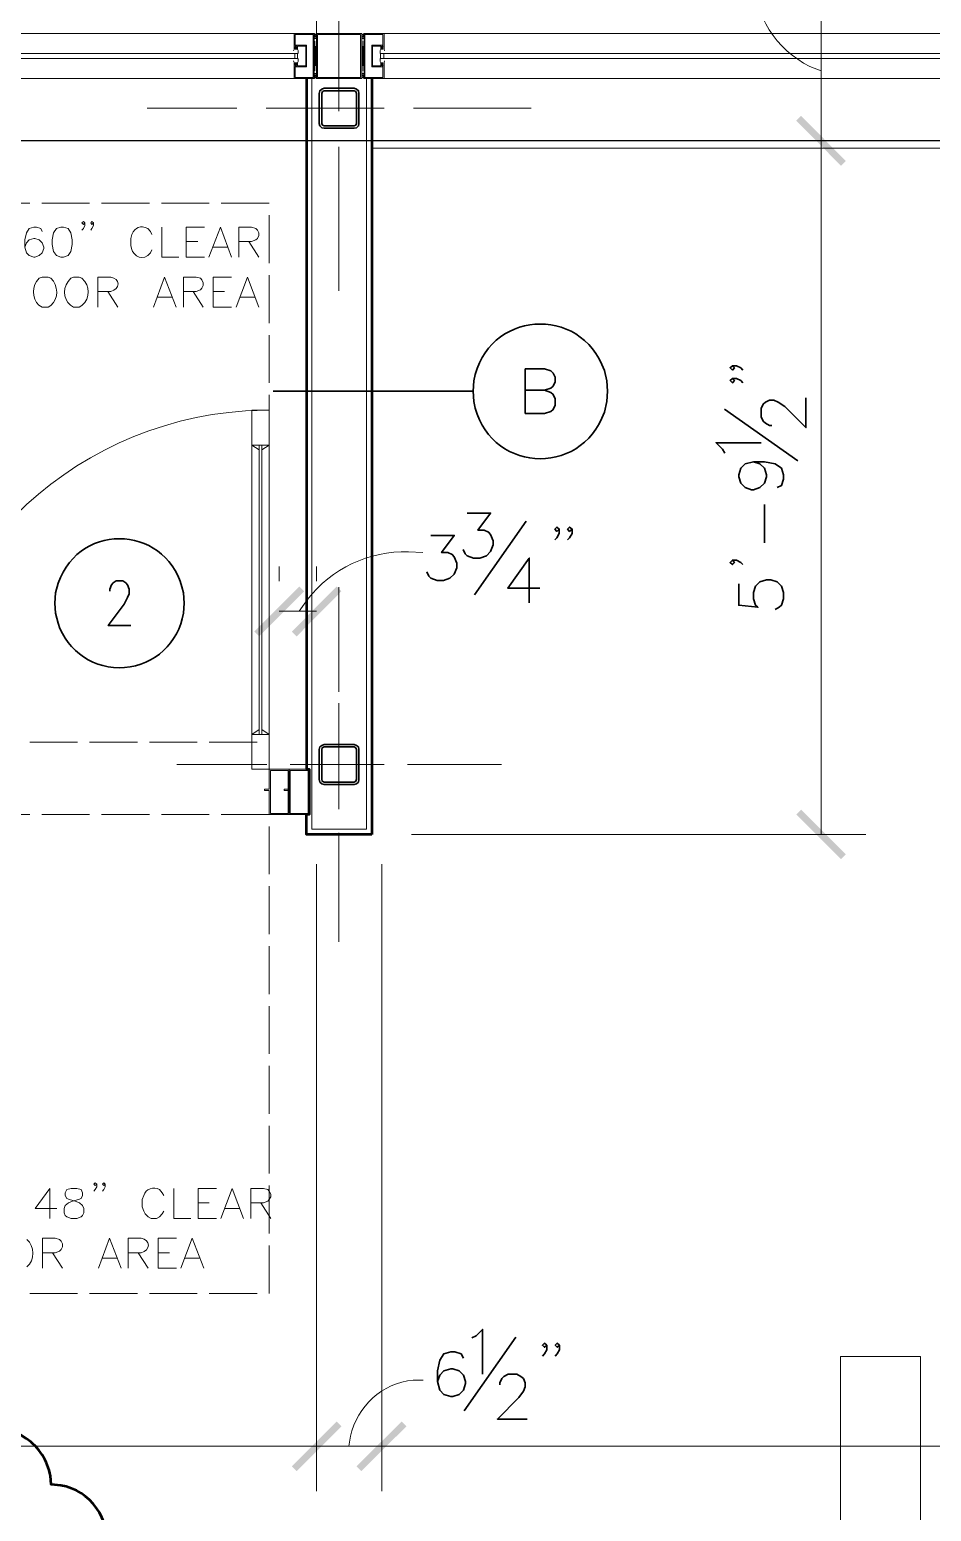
# Model space of a CAD drawing. Header units: inches. Extents: x 5 to 516, y -193 to 129.
# Drawn here: x 90.72 to 98.26, y 71.14 to 83.51 of the extents above; entities that cross this region are included whole.
import ezdxf

# ---------------------------------------------------------------- set-up
doc = ezdxf.new("R2010")
doc.units = ezdxf.units.IN
doc.header["$MEASUREMENT"] = 0
doc.linetypes.add('PDF_IMPORT', pattern=[1, 0.8, -0.2])
for name, color, linetype in [('Highlight', 210, 'Continuous'), ('PDF_Geometry', 7, 'Continuous'), ('PDF_Solid Fills', 7, 'Continuous')]:
    doc.layers.add(name, color=color, linetype=linetype)

msp = doc.modelspace()

# ---------------------------------------------------------------- hatches: boundary and pattern name
at = {"layer": 'PDF_Solid Fills', "transparency": 33554559}
for points in [[(97.5003053, 82.3776734), (97.5403053, 82.4176734), (97.5403036, 82.417675), (97.166972, 82.7943401), (97.1269703, 82.7543385), (97.1269864, 82.7543254)], [(97.5403036, 76.6276729), (97.166972, 77.0010047), (97.126972, 76.9610047), (97.5003036, 76.5876729)], [(92.9536368, 71.477672), (93.3269719, 71.851007), (93.2869719, 71.891007), (92.9136368, 71.517672)], [(93.8703035, 71.851007), (93.8303035, 71.891007), (93.4536368, 71.5176736), (93.4936385, 71.477672), (93.4936522, 71.4776888)]]:
    msp.add_hatch(color=256, dxfattribs=at).paths.add_polyline_path(points)

# ---------------------------------------------------------------- linework, layer by layer
at = {"layer": 'Highlight'}
msp.add_line((27.0369615, 82.5876717), (132.0996854, 82.5876717), dxfattribs=at)
at = {"layer": 'PDF_Geometry', "linetype": 'PDF_IMPORT', "lineweight": 15, "ltscale": 1.5}
msp.add_lwpolyline([(93.3069694, 81.3343384), (93.3069694, 93.3810069)], dxfattribs=at)
at = {"layer": 'PDF_Geometry', "lineweight": 15}
for points in [[(96.7803041, 84.0510066), (96.7736374, 83.9510066, 0.2858180872), (97.2403041, 83.2076732), (97.3336374, 83.1710065)], [(89.5569724, 77.341008), (89.5569724, 77.3376746), (89.7236391, 77.3376746), (89.7303058, 77.531008, -0.3760944145), (92.5269726, 80.3310083), (92.7236394, 80.3376749)], [(94.0069714, 79.1476723), (93.8869714, 79.154339, 0.2396784828), (93.043638, 78.754339), (92.973638, 78.6576723)], [(94.0103046, 72.2376715), (93.9269713, 72.2376715, 0.3252995207), (93.4036379, 71.7676715), (93.3903046, 71.6843381)]]:
    msp.add_lwpolyline(points, format="xyb", dxfattribs=at)
for points in [[(93.4969702, 83.1076727), (93.4969702, 83.481006), (93.1203035, 83.481006), (93.1203035, 83.7543394), (126.1436385, 83.7543394)], [(97.3336387, 82.5876751), (97.3336387, 83.7543418)], [(92.9403002, 83.481006), (87.453633, 83.481006), (87.453633, 83.3476727)], [(92.9336376, 83.3476727), (92.9336376, 83.481006), (93.1003043, 83.481006), (93.106971, 83.4743393), (93.1136376, 83.4743393), (93.1203043, 83.481006)], [(93.0369707, 83.3843399), (92.940304, 83.3843399), (92.940304, 83.4743399), (93.090304, 83.4743399)], [(93.0903047, 83.4743396), (93.0903047, 83.1143396), (92.9403047, 83.1143396), (92.9403047, 83.2043396)], [(93.1203035, 83.481006), (93.1203035, 83.1076727), (93.1136368, 83.1143393), (93.1069702, 83.1143393), (93.1003035, 83.1076727)], [(93.1003043, 83.481006), (93.1003043, 83.1076727)], [(93.1003043, 83.4743396), (93.106971, 83.467673), (93.1136376, 83.467673), (93.1203043, 83.4743396)], [(93.1003043, 83.4643366), (93.106971, 83.45767), (93.1136376, 83.45767), (93.1203043, 83.4643366)], [(93.1003043, 83.4576702), (93.106971, 83.4510036), (93.1136376, 83.4510036), (93.1203043, 83.4576702)], [(93.1203043, 83.1476743), (93.1003043, 83.4410076), (93.1203043, 83.4410076), (93.1003043, 83.1476743)], [(93.1203035, 83.1110076), (93.1203035, 83.1076743), (93.1203035, 83.4810076)], [(93.6836377, 83.3476727), (93.6836377, 83.481006), (93.516971, 83.481006), (93.5103043, 83.4743393), (93.5003043, 83.4743393), (93.496971, 83.481006)], [(93.516971, 83.4743396), (93.5103043, 83.467673), (93.5003043, 83.467673), (93.496971, 83.4743396)], [(93.516971, 83.4643366), (93.5103043, 83.45767), (93.5003043, 83.45767), (93.496971, 83.4643366)], [(93.516971, 83.4576702), (93.5103043, 83.4510036), (93.5003043, 83.4510036), (93.496971, 83.4576702)], [(93.496971, 83.1476743), (93.516971, 83.4410076), (93.496971, 83.4410076), (93.516971, 83.1476743)], [(93.4969718, 83.481006), (93.4969718, 83.1076727), (93.5003051, 83.1143393), (93.5103051, 83.1143393), (93.5169718, 83.1076727)], [(93.516971, 83.481006), (93.516971, 83.1076727)], [(93.5236374, 83.4743396), (93.5236374, 83.1143396), (93.6736374, 83.1143396), (93.6736374, 83.2043396)], [(93.5803047, 83.3843399), (93.6736381, 83.3843399), (93.6736381, 83.4743399), (93.5236381, 83.4743399)], [(99.5169715, 83.481006), (93.6836377, 83.481006)], [(87.4236359, 83.3143393), (92.9603032, 83.3143393), (92.9603032, 83.2743393)], [(92.9603032, 83.274341), (87.4236359, 83.274341)], [(92.9269712, 83.3376751), (92.9336379, 83.3476751)], [(92.9336376, 83.3776735), (92.9536376, 83.3776735)], [(92.9369708, 83.3143393), (92.9369708, 83.2743393)], [(92.9403032, 83.3510068), (92.9603032, 83.3510068), (92.9603032, 83.3776735), (93.0303032, 83.3776735)], [(92.940304, 83.3510038), (92.940304, 83.3676705), (92.9469707, 83.3676705), (92.9469707, 83.3576705)], [(92.9536368, 83.3776735), (92.9536368, 83.3576735), (92.9469701, 83.3576735)], [(92.9669696, 83.3143383), (92.9669696, 83.3410049), (92.9603029, 83.3510049)], [(92.9669696, 83.274341), (92.9669696, 83.2476743)], [(93.0303038, 83.3776735), (93.0303038, 83.2110068)], [(93.0369701, 83.3843399), (93.0369701, 83.2043399)], [(93.5803052, 83.3843399), (93.5803052, 83.2043399)], [(93.6736354, 83.3510068), (93.6569687, 83.3510068), (93.6569687, 83.3776735), (93.5869687, 83.3776735)], [(93.5869715, 83.3776735), (93.5869715, 83.2110068)], [(93.6503023, 83.3143383), (93.6503023, 83.3410049), (93.656969, 83.3510049)], [(93.6503023, 83.274341), (93.6503023, 83.2476743)], [(99.5436392, 83.3143393), (93.6536389, 83.3143393), (93.6536389, 83.2743393)], [(93.6536389, 83.274341), (99.5436392, 83.274341)], [(93.6836377, 83.3776735), (93.6636377, 83.3776735)], [(93.6636385, 83.3776735), (93.6636385, 83.3576735), (93.6703052, 83.3576735)], [(93.6736381, 83.3510038), (93.6736381, 83.3676705), (93.6703048, 83.3676705), (93.6703048, 83.3576705)], [(93.6803045, 83.3143393), (93.6803045, 83.2743393)], [(93.6869709, 83.3376751), (93.6836375, 83.3476751)], [(92.9269712, 83.2543418), (92.9336379, 83.2410084)], [(93.1003043, 83.1076743), (92.9336376, 83.1076743), (92.9336376, 83.2410076)], [(92.9336376, 83.2110068), (92.9536376, 83.2110068)], [(92.9403037, 83.221006), (92.9469704, 83.221006), (92.9469704, 83.231006), (92.9536371, 83.231006), (92.9536371, 83.211006)], [(92.940304, 83.2210098), (92.940304, 83.2376765)], [(92.940304, 83.2376724), (92.960304, 83.2376724), (92.960304, 83.2110057)], [(92.940304, 83.2043404), (93.0369707, 83.2043404)], [(92.9669696, 83.2476754), (92.9603029, 83.2376754)], [(92.9603032, 83.2110068), (93.0303032, 83.2110068)], [(93.516971, 83.1076743), (93.6836377, 83.1076743), (93.6836377, 83.2410076)], [(93.6736381, 83.2043404), (93.5803047, 83.2043404)], [(93.6569687, 83.2110068), (93.5869687, 83.2110068)], [(93.6503023, 83.2476754), (93.656969, 83.2376754)], [(93.6736381, 83.2376724), (93.6569714, 83.2376724), (93.6569714, 83.2110057)], [(93.6836377, 83.2110068), (93.6636377, 83.2110068)], [(93.6736382, 83.221006), (93.6703049, 83.221006), (93.6703049, 83.231006), (93.6636382, 83.231006), (93.6636382, 83.211006)], [(93.6736381, 83.2210098), (93.6736381, 83.2376765)], [(93.6869709, 83.2543418), (93.6836375, 83.2410084)], [(99.5169715, 83.2410076), (99.5169715, 83.1076743), (93.6836377, 83.1076743)], [(87.2869663, 83.1076743), (87.453633, 83.1076743), (92.9403002, 83.1076743)], [(93.1203035, 83.1310033), (93.1136368, 83.1376699), (93.1069702, 83.1376699), (93.1003035, 83.1310033)], [(93.1203035, 83.1243369), (93.1136368, 83.1310035), (93.1069702, 83.1310035), (93.1003035, 83.1243369)], [(93.1203035, 83.1143407), (93.1136368, 83.1210073), (93.1069702, 83.1210073), (93.1003035, 83.1143407)], [(93.1003043, 83.1476727), (93.1203043, 83.1476727)], [(93.4969718, 83.1110076), (93.4969718, 83.1076743), (93.1203051, 83.1076743)], [(93.516971, 83.1476727), (93.496971, 83.1476727)], [(93.4969718, 83.1310033), (93.5003051, 83.1376699), (93.5103051, 83.1376699), (93.5169718, 83.1310033)], [(93.4969718, 83.1243369), (93.5003051, 83.1310035), (93.5103051, 83.1310035), (93.5169718, 83.1243369)], [(93.4969718, 83.1143407), (93.5003051, 83.1210073), (93.5103051, 83.1210073), (93.5169718, 83.1143407)], [(93.5803052, 82.5876751), (93.5803052, 82.5243417)], [(97.0836386, 82.5876751), (96.956972, 82.5876751)], [(97.3336387, 76.7943396), (97.3336387, 82.5876734)], [(97.5836387, 82.5876751), (97.706972, 82.5876751)], [(93.5803052, 82.5243409), (126.1436419, 82.5243409)], [(92.6403026, 80.0043415), (92.5803026, 80.0443415), (92.723636, 80.0443415), (92.723636, 80.3376749), (92.5803026, 80.3376749)], [(92.6403051, 77.6710064), (92.5803051, 77.627673), (92.5803051, 80.0443399), (92.5803051, 80.3376732)], [(92.6403026, 77.627673), (92.6403026, 80.0443399)], [(92.723636, 80.0443399), (92.723636, 77.627673), (92.663636, 77.6710064)], [(92.6636384, 80.0043415), (92.7236384, 80.0443415)], [(92.6636384, 77.627673), (92.6636384, 80.0443399)], [(92.8069693, 78.9076685), (92.8069693, 79.0310019)], [(93.1203035, 78.9076685), (93.1203035, 79.0310019)], [(93.1203035, 78.6576685), (92.8069701, 78.6576685)], [(92.8903027, 77.0110079), (92.8903027, 77.3376746), (92.723636, 77.3376746), (92.723636, 77.6276747), (92.5803026, 77.6276747), (92.5803026, 77.3376746), (92.723636, 77.3376746), (92.723636, 77.171008)], [(93.0569693, 77.0110079), (93.0569693, 77.3376746), (92.8903027, 77.3376746), (92.8903027, 77.171008)], [(92.7336356, 77.3276727), (92.7336356, 76.9676727), (92.8836356, 76.9676727)], [(92.8836363, 76.9676716), (92.8836363, 77.3276716), (92.7336362, 77.3276716)], [(92.9003023, 77.3276727), (92.9003023, 76.9676727), (93.0503023, 76.9676727)], [(93.0503029, 76.9676716), (93.0503029, 77.3276716), (92.9003029, 77.3276716)], [(92.723636, 76.961005), (92.723636, 77.161005), (92.683636, 77.161005), (92.683636, 77.171005), (92.723636, 77.171005)], [(92.8903027, 76.961005), (92.8903027, 77.161005), (92.8503027, 77.161005), (92.8503027, 77.171005), (92.8903027, 77.171005)], [(92.723636, 76.9610063), (92.8903027, 76.9610063), (92.8903027, 77.0110063)], [(92.8903027, 76.9610063), (93.0569693, 76.9610063), (93.0569693, 77.0110063)], [(93.9136385, 76.7943396), (97.7069721, 76.7943396)], [(93.1203035, 71.6843403), (83.9536361, 71.6843403)], [(93.6636385, 71.6843403), (93.1203051, 71.6843403)], [(126.1436402, 71.6843403), (93.6636368, 71.6843403)]]:
    msp.add_lwpolyline(points, dxfattribs=at)
for points in [[(93.4869699, 83.1143396), (93.1269699, 83.1143396), (93.1269699, 83.4743396), (93.4869699, 83.4743396)], [(93.1203035, 71.311006), (93.1203035, 76.5443396)], [(93.6636385, 71.311006), (93.6636385, 76.5443396)], [(98.1636389, 72.4343404), (98.1636389, 55.0643388), (97.4969721, 55.0643388), (97.4969721, 72.4343404)]]:
    msp.add_lwpolyline(points, close=True, dxfattribs=at)
at = {"layer": 'PDF_Geometry', "lineweight": 50}
for points in [[(93.0369701, 83.1076751), (93.0369701, 77.3376746), (93.0569702, 77.3376746), (93.0569702, 76.9610079), (93.0369701, 76.9610079)], [(93.5803052, 83.1076743), (93.5803052, 76.7943405)], [(93.5803052, 76.7943396), (93.0369718, 76.7943396), (93.0369718, 76.9610063)]]:
    msp.add_lwpolyline(points, dxfattribs=at)
at = {"layer": 'PDF_Geometry', "lineweight": 9}
for points in [[(93.5369702, 83.1076743), (93.5369702, 76.8376737), (93.0803035, 76.8376737), (93.0803035, 83.1076743)], [(90.8269717, 81.827672), (90.8169717, 81.8543387), (90.7803051, 81.8643387), (90.7569717, 81.8643387), (90.7203051, 81.8543387), (90.6969717, 81.817672), (90.6836384, 81.757672), (90.6836384, 81.697672), (90.6969717, 81.6510053), (90.7203051, 81.627672), (90.7569717, 81.6143387), (90.7669717, 81.6143387), (90.8036384, 81.627672), (90.8269717, 81.6510053), (90.8403051, 81.687672), (90.8403051, 81.697672), (90.8269717, 81.7343387), (90.8036384, 81.757672), (90.7669717, 81.7710053), (90.7569717, 81.7710053), (90.7203051, 81.757672), (90.6969717, 81.7343387), (90.6836384, 81.697672)], [(91.1836375, 81.9010091), (91.1736375, 81.8876758), (91.1603041, 81.9010091), (91.1736375, 81.9110091), (91.1836375, 81.9010091), (91.1836375, 81.8776758), (91.1736375, 81.8543425), (91.1603041, 81.8410091)], [(91.2569712, 81.9010091), (91.2436379, 81.8876758), (91.2336379, 81.9010091), (91.2436379, 81.9110091), (91.2569712, 81.9010091), (91.2569712, 81.8776758), (91.2436379, 81.8543425), (91.2336379, 81.8410091)], [(91.5769718, 81.804343), (91.5669718, 81.7710097), (91.5669718, 81.7110097)], [(91.7436385, 81.804343), (91.7336385, 81.8276763), (91.7103051, 81.854343)], [(91.8269718, 81.8643406), (91.8269718, 81.6143406), (91.9703052, 81.6143406)], [(92.183637, 81.6143406), (92.0303037, 81.6143406), (92.0303037, 81.8643406), (92.183637, 81.8643406)], [(92.2203027, 81.6143406), (92.3169694, 81.8643406), (92.4103028, 81.6143406)], [(92.4703028, 81.6143406), (92.4703028, 81.8643406), (92.5769694, 81.8643406), (92.6136361, 81.8543406), (92.6269694, 81.8410072), (92.6369694, 81.8176739), (92.6369694, 81.7943406), (92.6269694, 81.7710072), (92.6136361, 81.7576739), (92.5769694, 81.7443406), (92.4703028, 81.7443406)], [(91.7103051, 81.6276763), (91.7336385, 81.6510097), (91.7436385, 81.674343)], [(92.0303037, 81.7443387), (92.1269703, 81.7443387)], [(92.2569713, 81.6976739), (92.3769713, 81.6976739)], [(92.5536361, 81.7443387), (92.6369694, 81.6143387)], [(90.9003051, 81.4376739), (90.8769717, 81.4476739), (90.8269717, 81.4476739), (90.8036384, 81.4376739), (90.7803051, 81.4110072)], [(91.1603046, 81.4376739), (91.1369712, 81.4476739), (91.0903045, 81.4476739), (91.0669712, 81.4376739), (91.0436379, 81.4110072)], [(91.2936364, 81.1976739), (91.2936364, 81.4476739), (91.4003031, 81.4476739)], [(91.7569713, 81.1976739), (91.8503046, 81.4476739), (91.9469713, 81.1976739)], [(92.0069713, 81.1976739), (92.0069713, 81.4476739), (92.113638, 81.4476739), (92.1503046, 81.4376739), (92.1603046, 81.4243405), (92.173638, 81.4010072), (92.173638, 81.3776739), (92.1603046, 81.3543405), (92.1503046, 81.3410072), (92.113638, 81.3276739), (92.0069713, 81.3276739)], [(92.4103047, 81.1976739), (92.2569713, 81.1976739), (92.2569713, 81.4476739), (92.4103047, 81.4476739)], [(92.4469704, 81.1976739), (92.543637, 81.4476739), (92.6369704, 81.1976739)], [(91.4003031, 81.3276739), (91.2936364, 81.3276739)], [(91.3769697, 81.327672), (91.4603031, 81.197672)], [(92.0903046, 81.327672), (92.173638, 81.197672)], [(92.2569713, 81.327672), (92.3503046, 81.327672)], [(90.8269717, 81.1976739), (90.8769717, 81.1976739), (90.9003051, 81.2110072)], [(91.0903045, 81.1976739), (91.1369712, 81.1976739), (91.1603046, 81.2110072)], [(91.7936364, 81.2810072), (91.9103031, 81.2810072)], [(92.4836356, 81.2810072), (92.6003022, 81.2810072)], [(91.2836368, 73.8743361), (91.2703035, 73.8610028), (91.2603035, 73.8743361), (91.2703035, 73.8843361), (91.2836368, 73.8743361), (91.2836368, 73.8510028), (91.2703035, 73.8276695), (91.2603035, 73.8143361)], [(91.3536374, 73.8743361), (91.3436374, 73.8610028), (91.330304, 73.8743361), (91.3436374, 73.8843361), (91.3536374, 73.8743361), (91.3536374, 73.8510028), (91.3436374, 73.8276695), (91.330304, 73.8143361)], [(90.8903025, 73.5876743), (90.8903025, 73.8376744), (90.7703025, 73.6710077), (90.9503025, 73.6710077)], [(91.6769711, 73.77767), (91.6636378, 73.7443367), (91.6636378, 73.6843367), (91.6769711, 73.64767), (91.6869711, 73.6243367), (91.7136378, 73.6010033), (91.7369711, 73.58767), (91.7836378, 73.58767), (91.8069711, 73.6010033), (91.8303045, 73.6243367), (91.8436378, 73.64767)], [(91.8436378, 73.77767), (91.8303045, 73.8010033), (91.8069711, 73.82767)], [(91.9269711, 73.8376744), (91.9269711, 73.5876743), (92.0703045, 73.5876743)], [(92.2836363, 73.5876743), (92.130303, 73.5876743), (92.130303, 73.8376744), (92.2836363, 73.8376744)], [(92.3203055, 73.5876743), (92.4136388, 73.8376744), (92.5103055, 73.5876743)], [(92.5703055, 73.5876743), (92.5703055, 73.8376744), (92.6769722, 73.8376744), (92.7136388, 73.8276744), (92.7236388, 73.814341), (92.7369722, 73.7910077), (92.7369722, 73.7676743), (92.7236388, 73.744341), (92.7136388, 73.7310077), (92.6769722, 73.7176743), (92.5703055, 73.7176743)], [(92.130303, 73.7176724), (92.2236363, 73.7176724)], [(92.3536374, 73.6710077), (92.4736374, 73.6710077)], [(92.6536388, 73.7176724), (92.7369722, 73.5876724)], [(90.8303049, 73.1710076), (90.8303049, 73.4210077), (90.9369716, 73.4210077), (90.9736383, 73.4110077), (90.9869716, 73.3976743), (90.9969716, 73.374341), (90.9969716, 73.3510076), (90.9869716, 73.3276743), (90.9736383, 73.314341), (90.9369716, 73.3010076), (90.8303049, 73.3010076)], [(91.2969696, 73.1710076), (91.3903029, 73.4210077), (91.4869696, 73.1710076)], [(91.5469696, 73.1710076), (91.5469696, 73.4210077), (91.6536363, 73.4210077)], [(91.950303, 73.1710076), (91.7969696, 73.1710076), (91.7969696, 73.4210077), (91.950303, 73.4210077)], [(91.9869721, 73.1710076), (92.0803054, 73.4210077), (92.1769721, 73.1710076)], [(90.9136383, 73.3010057), (90.9969716, 73.1710057)], [(91.330305, 73.254341), (91.450305, 73.254341)], [(91.6536363, 73.3010076), (91.5469696, 73.3010076)], [(91.630303, 73.3010057), (91.7136363, 73.1710057)], [(91.7969696, 73.3010057), (91.890303, 73.3010057)], [(92.0203041, 73.254341), (92.1403041, 73.254341)]]:
    msp.add_lwpolyline(points, dxfattribs=at)
at = {"layer": 'PDF_Geometry', "lineweight": 35}
for points in [[(93.1403027, 82.981006), (93.1403027, 82.731006), (93.1469693, 82.711006), (93.163636, 82.6943393), (93.183636, 82.691006)], [(93.1403043, 82.9810076), (93.146971, 83.0043409), (93.1636376, 83.0176743), (93.1836376, 83.0243409), (93.4336377, 83.0243409)], [(93.1836376, 83.0043418), (93.1703043, 82.9976751), (93.1636376, 82.9810084)], [(93.1636385, 82.981006), (93.1636385, 82.731006), (93.1703051, 82.7176726), (93.1836385, 82.711006)], [(93.1836368, 83.0043393), (93.4336368, 83.0043393), (93.4469702, 82.9976726), (93.4536368, 82.981006), (93.4536368, 82.731006)], [(93.433636, 83.0243393), (93.453636, 83.0176726), (93.4703027, 83.0043393), (93.473636, 82.981006), (93.473636, 82.731006)], [(93.1836376, 82.6910076), (93.4336377, 82.6910076), (93.4536377, 82.6943409), (93.4703043, 82.7110076), (93.4736377, 82.7310076)], [(93.1836376, 82.7110068), (93.4336377, 82.7110068), (93.446971, 82.7176734), (93.4536377, 82.7310068)], [(94.8636372, 80.3076727), (94.8636372, 80.6810061), (95.0236372, 80.6810061), (95.0769706, 80.6643394), (95.0969706, 80.6443394), (95.1136373, 80.6110061), (95.1136373, 80.5743394), (95.0969706, 80.5376727), (95.0769706, 80.521006), (95.0236372, 80.5043394), (94.8636372, 80.5043394)], [(96.5936382, 80.70767), (96.6103049, 80.6910034), (96.5936382, 80.6710033), (96.5736382, 80.6910034), (96.5936382, 80.70767), (96.6269715, 80.70767), (96.6636382, 80.6910034), (96.6803049, 80.6710033)], [(94.4336364, 80.5810052), (94.4269698, 80.4943386), (94.4336364, 80.4076719)], [(95.5236365, 80.3210052), (95.5436365, 80.4076719), (95.5503031, 80.4943386), (95.5436365, 80.5810052), (95.5236365, 80.6676719)], [(96.5936382, 80.6010077), (96.6103049, 80.584341), (96.5936382, 80.564341), (96.5736382, 80.584341), (96.5936382, 80.6010077), (96.6269715, 80.6010077), (96.6636382, 80.584341), (96.6803049, 80.564341)], [(92.7569713, 80.4943386), (94.4269714, 80.4943386)], [(95.0236375, 80.5043416), (95.0769709, 80.4843416), (95.0969709, 80.4676749), (95.1136375, 80.4310082), (95.1136375, 80.3776749), (95.0969709, 80.3410082), (95.0769709, 80.3243415), (95.0236375, 80.3076749), (94.8636375, 80.3076749)], [(96.9236383, 80.20767), (96.9036383, 80.20767), (96.870305, 80.22767), (96.850305, 80.2443366), (96.8336383, 80.2810033), (96.8336383, 80.3510033), (96.850305, 80.38767), (96.870305, 80.4043367), (96.9036383, 80.4210033), (96.940305, 80.4210033), (96.9769717, 80.4043367), (97.030305, 80.36767), (97.2069717, 80.1910033), (97.2069717, 80.4410033)], [(97.140303, 79.9143418), (96.5269696, 80.3443418)], [(96.530304, 79.9776691), (96.510304, 80.0110025), (96.4569707, 80.0643358), (96.8336374, 80.0643358)], [(96.7703045, 79.9043388), (96.8236378, 79.8876721), (96.8603045, 79.8510055), (96.8769711, 79.7976721), (96.8769711, 79.7810054), (96.8603045, 79.7276721), (96.8236378, 79.6910054), (96.7703045, 79.6710054), (96.7536378, 79.6710054), (96.7003045, 79.6910054), (96.6636378, 79.7276721), (96.6469711, 79.7810054), (96.6469711, 79.7976721), (96.6636378, 79.8510055), (96.7003045, 79.8876721), (96.7703045, 79.9043388), (96.8603045, 79.9043388), (96.9503045, 79.8876721), (97.0036378, 79.8510055), (97.0203045, 79.7976721), (97.0203045, 79.7610054), (97.0036378, 79.7076721), (96.9669711, 79.6910054)], [(94.37697, 79.4776691), (94.5736367, 79.4776691), (94.46697, 79.3343358), (94.5203033, 79.3343358), (94.55697, 79.3176691), (94.5736367, 79.2976691), (94.5936367, 79.2443358), (94.5936367, 79.2110024), (94.5736367, 79.1576691), (94.5403033, 79.1210024), (94.4836367, 79.1010024), (94.4303033, 79.1010024), (94.37697, 79.1210024), (94.3603033, 79.1376691), (94.3436366, 79.1743357)], [(96.8603042, 79.2276691), (96.8603042, 79.5476691)], [(94.4403041, 78.7943398), (94.8703042, 79.4110065)], [(95.1469726, 79.3443412), (95.1269726, 79.3243412), (95.110306, 79.3443412), (95.1269726, 79.3610079), (95.1469726, 79.3443412), (95.1469726, 79.3076745), (95.1269726, 79.2710078), (95.110306, 79.2543412)], [(95.2536383, 79.3443412), (95.2336383, 79.3243412), (95.2169717, 79.3443412), (95.2336383, 79.3610079), (95.2536383, 79.3443412), (95.2536383, 79.3076745), (95.2336383, 79.2710078), (95.2169717, 79.2543412)], [(94.0736354, 79.2910032), (94.2703021, 79.2910032), (94.1636354, 79.1476699), (94.2169688, 79.1476699), (94.2536354, 79.1310032), (94.2703021, 79.1110032), (94.2903021, 79.0576699), (94.2903021, 79.0210032), (94.2703021, 78.9676699), (94.2336354, 78.9343365), (94.1803021, 78.9143365), (94.1269687, 78.9143365), (94.0736354, 78.9343365), (94.0569687, 78.9510032), (94.0403021, 78.9876699)], [(94.8969726, 78.7276742), (94.8969726, 79.1010076), (94.7169726, 78.8510075), (94.9836393, 78.8510075)], [(96.5936382, 79.0843382), (96.6103049, 79.0643382), (96.5936382, 79.0476715), (96.5736382, 79.0643382), (96.5936382, 79.0843382), (96.6269715, 79.0843382), (96.6636382, 79.0643382), (96.6803049, 79.0476715)], [(91.3936357, 78.8243352), (91.3936357, 78.8410018), (91.4069691, 78.8776685), (91.4203024, 78.8943352), (91.4469691, 78.9110019), (91.5003024, 78.9110019), (91.5269691, 78.8943352), (91.5403024, 78.8776685), (91.5536357, 78.8410018), (91.5536357, 78.8043352), (91.5403024, 78.7710018), (91.5136357, 78.7176685), (91.3803024, 78.5376685), (91.5669691, 78.5376685)], [(96.6469727, 78.8876761), (96.6469727, 78.7076761), (96.8069728, 78.6910094), (96.7869728, 78.7076761), (96.7703061, 78.7610094), (96.7703061, 78.8143428), (96.7869728, 78.8676761), (96.8236394, 78.9043428), (96.8769728, 78.9210094), (96.9136394, 78.9210094), (96.9669728, 78.9043428), (97.0036394, 78.8676761), (97.0203061, 78.8143428), (97.0203061, 78.7610094), (97.0036394, 78.7076761), (96.9836394, 78.6910094), (96.9503061, 78.6710094)], [(93.1403027, 77.5043413), (93.1469693, 77.5243413), (93.163636, 77.5376746), (93.183636, 77.5443413)], [(93.1403027, 77.2543413), (93.1403027, 77.5043413), (93.1403027, 77.2543413), (93.1469693, 77.231008), (93.163636, 77.2176746), (93.183636, 77.211008)], [(93.1403043, 77.5043397), (93.146971, 77.5243397), (93.1636376, 77.537673), (93.1836376, 77.5443397), (93.4336377, 77.5443397), (93.1836376, 77.5443397)], [(93.1836376, 77.5243405), (93.166971, 77.5176738), (93.1636376, 77.5043405)], [(93.1636385, 77.5043413), (93.1669718, 77.5176746), (93.1836385, 77.5243413), (93.4336385, 77.5243413)], [(93.1636385, 77.2543413), (93.1636385, 77.5043413), (93.1636385, 77.2543413), (93.1669718, 77.2376746), (93.1836385, 77.231008)], [(93.1836368, 77.5243413), (93.4336368, 77.5243413), (93.4469702, 77.5176746), (93.4536368, 77.5043413), (93.4536368, 77.2543413), (93.4536368, 77.5043413)], [(93.433636, 77.5443413), (93.453636, 77.5376746), (93.4703027, 77.5243413), (93.473636, 77.5043413), (93.473636, 77.2543413), (93.473636, 77.5043413)], [(93.4336377, 77.5443397), (93.4536377, 77.537673), (93.4703043, 77.5243397), (93.4736377, 77.5043397)], [(93.4336377, 77.5243405), (93.446971, 77.5176738), (93.4536377, 77.5043405)], [(93.1403043, 77.2543397), (93.146971, 77.2310063), (93.1636376, 77.217673), (93.1836376, 77.2110063), (93.4336377, 77.2110063), (93.4536377, 77.217673), (93.4703043, 77.2310063), (93.4736377, 77.2543397)], [(93.1636376, 77.2543389), (93.166971, 77.2376722), (93.1836376, 77.2310055), (93.4336377, 77.2310055), (93.446971, 77.2376722), (93.4536377, 77.2543389)], [(93.4336377, 77.2310055), (93.1836376, 77.2310055)], [(93.4336377, 77.2110063), (93.1836376, 77.2110063)], [(93.473636, 77.2543413), (93.4703027, 77.231008), (93.453636, 77.2176746), (93.433636, 77.211008)], [(93.4536368, 77.2543413), (93.4469702, 77.2376746), (93.4336368, 77.231008)], [(94.4169718, 72.5910041), (94.4536384, 72.6076707), (94.5069718, 72.6610041), (94.5069718, 72.2876707)], [(94.3536376, 71.9810051), (94.7836376, 72.5943385)], [(95.0436367, 72.5276699), (95.0236367, 72.5110032), (95.00697, 72.5276699), (95.0236367, 72.5443366), (95.0436367, 72.5276699), (95.0436367, 72.4910032), (95.0236367, 72.4576699), (95.00697, 72.4376699)], [(95.1503024, 72.5276699), (95.1303024, 72.5110032), (95.1136358, 72.5276699), (95.1303024, 72.5443366), (95.1503024, 72.5276699), (95.1503024, 72.4910032), (95.1303024, 72.4576699), (95.1136358, 72.4376699)], [(94.3469712, 72.4210076), (94.3269712, 72.4576742), (94.2736379, 72.4743409), (94.2403045, 72.4743409), (94.1836379, 72.4576742), (94.1503045, 72.4043409), (94.1303045, 72.3143409), (94.1303045, 72.2243409), (94.1503045, 72.1543409), (94.1836379, 72.1176742), (94.2403045, 72.1010075), (94.2569712, 72.1010075), (94.3103045, 72.1176742), (94.3469712, 72.1543409), (94.3636379, 72.2076742), (94.3636379, 72.2243409), (94.3469712, 72.2776742), (94.3103045, 72.3143409), (94.2569712, 72.3310076), (94.2403045, 72.3310076), (94.1836379, 72.3143409), (94.1503045, 72.2776742), (94.1303045, 72.2243409)], [(94.6503024, 72.1976731), (94.6503024, 72.2143398), (94.6669691, 72.2510065), (94.6836357, 72.2676731), (94.7203024, 72.2876731), (94.7936357, 72.2876731), (94.8269691, 72.2676731), (94.8469691, 72.2510065), (94.8636357, 72.2143398), (94.8636357, 72.1810065), (94.8469691, 72.1443398), (94.8103024, 72.0910065), (94.6303024, 71.9110064), (94.8803024, 71.9110064)]]:
    msp.add_lwpolyline(points, dxfattribs=at)
at = {"layer": 'PDF_Geometry', "linetype": 'PDF_IMPORT', "lineweight": 15, "ltscale": 1.23}
msp.add_lwpolyline([(94.9136386, 82.8576743), (91.7036376, 82.8576743)], dxfattribs=at)
at = {"layer": 'PDF_Geometry', "linetype": 'PDF_IMPORT', "lineweight": 15, "ltscale": 0.5}
for points in [[(126.1436402, 82.5876751), (93.5803052, 82.5876751)], [(92.723636, 77.5643389), (92.723636, 82.0643392), (87.723639, 82.0643392), (87.723639, 77.5643389), (92.723636, 77.5643389)], [(92.723636, 72.961006), (92.723636, 76.9610079), (89.7236357, 76.9610063), (89.7236391, 72.9610076), (92.723636, 72.961006)]]:
    msp.add_lwpolyline(points, dxfattribs=at)
at = {"layer": 'PDF_Geometry', "lineweight": 9}
for points in [[(90.9836354, 81.8643406), (90.9469688, 81.8543406), (90.9236354, 81.8176739), (90.9103021, 81.7576739), (90.9103021, 81.7210072), (90.9236354, 81.6610072), (90.9469688, 81.6276739), (90.9836354, 81.6143406), (91.0069688, 81.6143406), (91.0436354, 81.6276739), (91.0669688, 81.6610072), (91.0769688, 81.7210072), (91.0769688, 81.7576739), (91.0669688, 81.8176739), (91.0436354, 81.8543406), (91.0069688, 81.8643406)], [(91.0703054, 73.8376744), (91.0336387, 73.8276744), (91.0203054, 73.8010077), (91.0203054, 73.7776743), (91.0336387, 73.754341), (91.056972, 73.744341), (91.1036387, 73.7310077), (91.1403054, 73.7176743), (91.1636387, 73.694341), (91.176972, 73.6710077), (91.176972, 73.634341), (91.1636387, 73.6110077), (91.1536387, 73.6010077), (91.116972, 73.5876743), (91.0703054, 73.5876743), (91.0336387, 73.6010077), (91.0203054, 73.6110077), (91.0103054, 73.634341), (91.0103054, 73.6710077), (91.0203054, 73.694341), (91.046972, 73.7176743), (91.0803054, 73.7310077), (91.1303054, 73.744341), (91.1536387, 73.754341), (91.1636387, 73.7776743), (91.1636387, 73.8010077), (91.1536387, 73.8276744), (91.116972, 73.8376744)]]:
    msp.add_lwpolyline(points, close=True, dxfattribs=at)
at = {"layer": 'PDF_Geometry', "lineweight": 35}
msp.add_lwpolyline([(92.0069709, 78.8110059), (92.0136376, 78.7243392), (92.0069709, 78.6410059, -0.7880125851), (90.9603041, 78.5576726), (90.9403041, 78.6410059), (90.9336375, 78.7243392), (90.9403041, 78.8110059), (90.9603041, 78.8910059)], format="xyb", dxfattribs=at)
at = {"layer": 'PDF_Geometry', "linetype": 'PDF_IMPORT', "lineweight": 15, "ltscale": 1.106667}
msp.add_lwpolyline([(93.3069694, 75.8976721), (93.3069694, 78.8576748)], dxfattribs=at)
at = {"layer": 'PDF_Geometry', "linetype": 'PDF_IMPORT', "lineweight": 15, "ltscale": 0.98}
for points in [[(93.3069694, 76.0243404), (93.3069694, 78.7310081)], [(94.6636386, 77.377673), (91.9536376, 77.377673)]]:
    msp.add_lwpolyline(points, dxfattribs=at)
at = {"layer": 'PDF_Geometry', "lineweight": 50}
msp.add_lwpolyline([(90.9836329, 71.3576733), (90.9036336, 71.3643397), (90.8969664, 71.4376735, 0.4196530304), (90.3302998, 71.8243397), (90.2569665, 71.8043405), (90.2403001, 71.8810075)], format="xyb", dxfattribs=at)
at = {"layer": 'PDF_Geometry', "lineweight": 9}
for points in [[(91.7103051, 81.854343), (91.6478051, 81.8830652), (91.6044162, 81.8647875), (91.5769718, 81.804343)], [(91.5669718, 81.7110097), (91.5748607, 81.6428986), (91.6418607, 81.5790652), (91.7103051, 81.6276763)], [(90.9003051, 81.2110072), (90.9668051, 81.2681739), (90.9639717, 81.3777294), (90.9003051, 81.4376739)], [(91.1603046, 81.2110072), (91.2328601, 81.2733961), (91.2288601, 81.373285), (91.1603046, 81.4376739)], [(91.4003031, 81.4476739), (91.4806364, 81.4373961), (91.4825253, 81.3453961), (91.4003031, 81.3276739)], [(90.7803051, 81.4110072), (90.7354162, 81.3495628), (90.7470273, 81.2288405), (90.8269717, 81.1976739)], [(91.0436379, 81.4110072), (90.9896934, 81.3405628), (91.0133045, 81.2323405), (91.0903045, 81.1976739)], [(91.8069711, 73.82767), (91.7576378, 73.8574478), (91.6919156, 73.8345589), (91.6769711, 73.77767)], [(90.7003029, 73.184341), (90.7675251, 73.2337299), (90.7646918, 73.3586188), (90.7003029, 73.4110077)], [(91.6536363, 73.4210077), (91.7339696, 73.4107299), (91.7358585, 73.3187299), (91.6536363, 73.3010076)]]:
    msp.add_open_spline(points, degree=3, dxfattribs=at)
at = {"layer": 'PDF_Geometry', "lineweight": 35}
for points in [[(95.5236365, 80.6676719), (95.3265809, 81.2287831), (94.5379697, 81.1657831), (94.4336364, 80.5810052)], [(94.4336364, 80.4076719), (94.5380252, 79.821283), (95.3266365, 79.7579496), (95.5236365, 80.3210052)], [(90.9603041, 78.8910059), (91.1509153, 79.4272837), (91.8989153, 79.3698948), (92.0069709, 78.8110059)]]:
    msp.add_open_spline(points, degree=3, dxfattribs=at)
at = {"layer": 'PDF_Geometry', "lineweight": 50}
msp.add_open_spline([(91.3636336, 70.8243396), (91.4054113, 71.0720068), (91.2319112, 71.3167849), (90.9836329, 71.3576733)], degree=3, dxfattribs=at)
at = {"layer": 'PDF_Solid Fills', "lineweight": 35, "transparency": 33554559}
for points in [[(92.9769692, 78.8643403), (92.6403025, 78.4476736), (92.6003025, 78.4876736)], [(93.016971, 78.8243352), (92.976971, 78.8643352), (92.6403043, 78.4476685)], [(92.9136384, 78.487672), (92.9536384, 78.447672), (93.2869718, 78.8643387)], [(92.9536368, 78.4476736), (93.2869702, 78.8643403), (93.3269702, 78.8243403)], [(92.9536368, 71.4776685), (93.2869702, 71.8910018), (93.3269702, 71.8510018)], [(93.4936386, 71.4776685), (93.8303053, 71.8910018), (93.8703053, 71.8510018)]]:
    msp.add_solid(points, dxfattribs=at)

doc.saveas('drawing.dxf')
